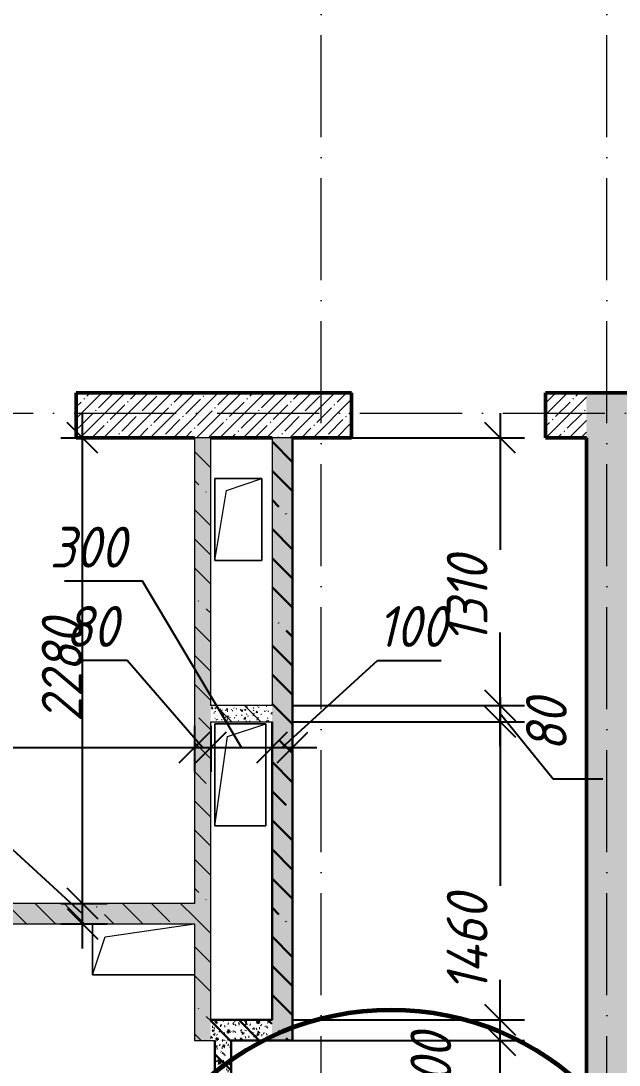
# Model space of a CAD drawing. Header units: millimetres. Extents: x -6064 to 178764, y -5836 to 29924.
# Drawn here: x 69090 to 72020, y 4609 to 9721 of the extents above; entities that cross this region are included whole.
import ezdxf

# ---------------------------------------------------------------- set-up
doc = ezdxf.new("R2010")
doc.units = ezdxf.units.MM
doc.linetypes.add('50_200_ШТРИХ_1Т_ш5_п1_п1_', pattern=[700, 500, -100, 0, -100])
for name, color, linetype, lineweight in [('0) ПГП', 1, 'Continuous', 30), ('A-FLOR', 7, 'Continuous', 9), ('A-GENM', 7, 'Continuous', 9), ('A-WALL-3', 7, 'Continuous', 50), ('A-WALL-PATT-1', 7, 'Continuous', 5), ('Оси-1', 7, '50_200_ШТРИХ_1Т_ш5_п1_п1_', 9)]:
    doc.layers.add(name, color=color, linetype=linetype, lineweight=lineweight)
doc.layers.add('A-ANNO-DIMS', color=7, linetype='Continuous')
for name, color, linetype, lineweight, true_color in [('A-WALL-5', 7, 'Continuous', 13, 0x0070df), ('A-WALL-FNSH-4', 7, 'Continuous', 13, 0x0070df), ('A-WALL-PATT-4', 7, 'Continuous', 5, 0x0070df)]:
    doc.layers.add(name, color=color, linetype=linetype, lineweight=lineweight, true_color=true_color)
doc.styles.add('ISOCPEUR_I_2', font='isocpeui.ttf', dxfattribs={"width": 0.9, "height": 200})
doc.dimstyles.new('ISO-2_0_0_9К_СРЕДНИЙ', dxfattribs={"dimscale": 304.8, "dimtxt": 199.196235, "dimasz": 0.492126, "dimexe": 0.393701, "dimexo": 0, "dimgap": 0, "dimtad": 1, "dimdec": 0, "dimzin": 0, "dimdsep": 46, "dimtxsty": 'ISOCPEUR_I_2', "dimblk1": 'OBLIQUE', "dimblk2": 'OBLIQUE', "dimsah": 1, "dimcen": 0.09, "dimdle": 0.393701, "dimazin": 0, "dimtfac": 1, "dimtdec": 4, "dimtix": 1, "dimtmove": 1, "dimatfit": 3, "dimfxl": 1, "dimtvp": 1, "dimtolj": 1, "dimtzin": 0, "dimarcsym": 2})
doc.dimstyles.new('ISO-2_0_0_9К_СРЕДНИЙ_1', dxfattribs={"dimscale": 304.8, "dimtxt": 199.196235, "dimasz": 0.492126, "dimexe": 0.393701, "dimexo": 0, "dimgap": 0, "dimtad": 1, "dimdec": 0, "dimzin": 0, "dimdsep": 46, "dimtxsty": 'ISOCPEUR_I_2', "dimblk1": 'OBLIQUE', "dimblk2": 'OBLIQUE', "dimsah": 1, "dimcen": 0.09, "dimdle": 0.393701, "dimazin": 0, "dimtfac": 1, "dimtdec": 4, "dimtix": 1, "dimtmove": 2, "dimatfit": 3, "dimfxl": 1, "dimtvp": 1, "dimtolj": 1, "dimtzin": 0, "dimarcsym": 2})
doc.dimstyles.new('ISO-2_0_0_9К_СРЕДНИЙ_2', dxfattribs={"dimscale": 304.8, "dimtxt": 199.196235, "dimasz": 0.492126, "dimexe": 0.393701, "dimexo": 0, "dimgap": 0, "dimtad": 1, "dimdec": 0, "dimzin": 0, "dimdsep": 46, "dimtxsty": 'ISOCPEUR_I_2', "dimblk1": 'OBLIQUE', "dimblk2": 'OBLIQUE', "dimsah": 1, "dimcen": 0.09, "dimdle": 0.393701, "dimazin": 0, "dimtfac": 1, "dimtdec": 4, "dimtix": 1, "dimtmove": 0, "dimatfit": 3, "dimfxl": 1, "dimtvp": 1, "dimtolj": 1, "dimtzin": 0, "dimarcsym": 2})
pattern_1 = [(50, (0, 0), (72.873764, -6.37607), [7.62, -83.82]), (355, (0, 0), (-14.09699, 76.422444), [6.096, -67.056]), (100.451, (6.07, -0.53), (58.776964, 70.04687), [6.476, -71.236]), (46.184, (0, 20.32), (108.43142, -16.81745), [11.43, -125.73]), (96.636, (9.04, 18.92), (94.961, 98.97089), [9.714, -106.854]), (351.184, (0, 20.32), (94.96227, 98.97018), [9.144, -100.584]), (21, (10.16, 15.24), (60.64565, -40.90654), [7.62, -83.82]), (326, (10.16, 15.24), (24.72083, 73.67493), [6.096, -67.056]), (71.451, (15.214, 11.83), (85.36689, 32.76874), [6.476, -71.236]), (37.5, (0, 0), (1.235525, 33.8224325), [3.353, -62.89, 3.353, -64.719, -67.31]), (37.5, (0, 0), (1.235525, 33.8224325), [-134.315, 3.353, -63.957]), (7.5, (0, 0), (26.728146, 40.07255), [3.353, -35.458, 3.353, -61.366, -25.654]), (7.5, (0, 0), (26.728146, 40.07255), [-103.53, 3.353, -22.301]), (327.5, (-22.657, 0), (54.236318, -2.292117), [3.353, -22.047, 3.353, -75.895, -105.156]), (327.5, (-22.657, 0), (54.236318, -2.292117), [-104.648, 3.353, -101.803]), (317.5, (-32.817, 0), (59.25158, 10.17014), [3.353, -29.667, 3.353, -49.276, -74.676]), (317.5, (-32.817, 0), (59.25158, 10.17014), [-85.649, 3.353, -71.323])]
pattern_2 = [(135, (0, 0), (-142.5612, -142.5612), []), (135, (142.56, 0), (-142.5612, -142.5612), [252.016, -50.403, 3.353, -47.05])]
pattern_3 = [(45, (0, 0), (-57.02463, 57.02463), []), (45, (57.025, 0), (-57.02463, 57.02463), [100.806, -20.161, 3.353, -16.808])]

# ---------------------------------------------------------------- blocks, each defined once
blk = doc.blocks.new('AR_Отверстие прямоугольное _в плите_ - AR_Отверстие прямоугольное _в плите_-V55-АР1_1_Кладочный план 2 этажа')
at = {"layer": 'A-GENM'}
for p, q in [((-250, 125), (-250, -125)), ((-187.5, 62.5), (250, 125)), ((-250, -125), (-187.5, 62.5)), ((-250, -125), (250, -125))]:
    blk.add_line(p, q, dxfattribs=at)
blk = doc.blocks.new('AR_Отверстие прямоугольное _в плите_ - AR_Отверстие прямоугольное _в плите_-24428856-АР1_1_Кладочный план 2 этажа')
at = {"layer": 'A-GENM'}
for p, q in [((125, 250), (-125, 250)), ((-125, 250), (-125, -250)), ((-62.5, 187.5), (125, 250)), ((125, -250), (125, 250)), ((-125, -250), (-62.5, 187.5)), ((-125, -250), (125, -250))]:
    blk.add_line(p, q, dxfattribs=at)
blk = doc.blocks.new('AR_Отверстие прямоугольное _в плите_ - AR_Отверстие прямоугольное _в плите_-24504815-АР1_1_Кладочный план 2 этажа')
at = {"layer": 'A-GENM'}
for p, q in [((115, 200), (-115, 200)), ((-115, 200), (-115, -200)), ((-57.5, 142.5), (115, 200)), ((115, -200), (115, 200)), ((-115, -200), (-57.5, 142.5)), ((-115, -200), (115, -200))]:
    blk.add_line(p, q, dxfattribs=at)
blk = doc.blocks.new('_Oblique')
at = {"color": 0, "linetype": 'ByBlock', "lineweight": -2}
blk.add_line((-0.5, -0.5), (0.5, 0.5), dxfattribs=at)
blk = doc.blocks.new('DIMBLOCK220-АР1_1_Кладочный план 2 этажа')
at = {"layer": 'A-ANNO-DIMS', "color": 0, "lineweight": -2, "transparency": 16777216}
for p, q in [((67560, 6269.9), (67560, 6043.9)), ((69940, 6269.9), (69940, 6043.9)), ((67440, 6163.9), (70060, 6163.9))]:
    blk.add_line(p, q, dxfattribs=at)
at = {"layer": 'Defpoints', "color": 0, "transparency": 16777216}
for p in [(67560, 6269.9), (69940, 6269.9), (69940, 6163.9)]:
    blk.add_point(p, dxfattribs=at)
at = {"layer": 'A-ANNO-DIMS', "color": 0, "lineweight": -2, "transparency": 16777216, "xscale": 150, "yscale": 150, "zscale": 150, "rotation": 180}
blk.add_blockref('_Oblique', (67560, 6163.9), dxfattribs=at)
at = {"layer": 'A-ANNO-DIMS', "color": 0, "lineweight": -2, "transparency": 16777216, "xscale": 150, "yscale": 150, "zscale": 150}
blk.add_blockref('_Oblique', (69940, 6163.9), dxfattribs=at)
at = {"layer": 'A-ANNO-DIMS', "color": 0, "transparency": 16777216, "insert": (68750, 6263.9), "char_height": 200, "width": 606.782, "attachment_point": 5, "style": 'ISOCPEUR_I_2'}
blk.add_mtext('\\A1;2380', dxfattribs=at)
blk = doc.blocks.new('DIMBLOCK221-АР1_1_Кладочный план 2 этажа')
at = {"layer": 'A-ANNO-DIMS', "color": 0, "lineweight": -2, "transparency": 16777216}
for p, q in [((69610.8, 6589.7), (69367, 6589.7)), ((69980, 6163.9), (69610.8, 6589.7)), ((69940, 6269.9), (69940, 6043.9)), ((70020, 6269.9), (70020, 6043.9)), ((69820, 6163.9), (70140, 6163.9))]:
    blk.add_line(p, q, dxfattribs=at)
at = {"layer": 'Defpoints', "color": 0, "transparency": 16777216}
for p in [(69940, 6269.9), (70020, 6269.9), (70020, 6163.9)]:
    blk.add_point(p, dxfattribs=at)
at = {"layer": 'A-ANNO-DIMS', "color": 0, "lineweight": -2, "transparency": 16777216, "xscale": 150, "yscale": 150, "zscale": 150, "rotation": 180}
blk.add_blockref('_Oblique', (69940, 6163.9), dxfattribs=at)
at = {"layer": 'A-ANNO-DIMS', "color": 0, "lineweight": -2, "transparency": 16777216, "xscale": 150, "yscale": 150, "zscale": 150}
blk.add_blockref('_Oblique', (70020, 6163.9), dxfattribs=at)
at = {"layer": 'A-ANNO-DIMS', "color": 0, "transparency": 16777216, "insert": (69307.4, 6856.3), "char_height": 200, "width": 303.391, "attachment_point": 1, "line_spacing_factor": 1.149209, "style": 'ISOCPEUR_I_2'}
blk.add_mtext('\\A1;80', dxfattribs=at)
blk = doc.blocks.new('DIMBLOCK222-АР1_1_Кладочный план 2 этажа')
at = {"layer": 'A-ANNO-DIMS', "color": 0, "lineweight": -2, "transparency": 16777216}
for p, q in [((69686.4, 6977.9), (69304, 6977.9)), ((70170, 6163.9), (69686.4, 6977.9)), ((70020, 6269.9), (70020, 6043.9)), ((70320, 6269.9), (70320, 6043.9)), ((69900, 6163.9), (70440, 6163.9))]:
    blk.add_line(p, q, dxfattribs=at)
at = {"layer": 'Defpoints', "color": 0, "transparency": 16777216}
for p in [(70020, 6269.9), (70320, 6269.9), (70320, 6163.9)]:
    blk.add_point(p, dxfattribs=at)
at = {"layer": 'A-ANNO-DIMS', "color": 0, "lineweight": -2, "transparency": 16777216, "xscale": 150, "yscale": 150, "zscale": 150, "rotation": 180}
blk.add_blockref('_Oblique', (70020, 6163.9), dxfattribs=at)
at = {"layer": 'A-ANNO-DIMS', "color": 0, "lineweight": -2, "transparency": 16777216, "xscale": 150, "yscale": 150, "zscale": 150}
blk.add_blockref('_Oblique', (70320, 6163.9), dxfattribs=at)
at = {"layer": 'A-ANNO-DIMS', "color": 0, "transparency": 16777216, "insert": (69231.3, 7244.6), "char_height": 200, "width": 455.087, "attachment_point": 1, "line_spacing_factor": 1.149209, "style": 'ISOCPEUR_I_2'}
blk.add_mtext('\\A1;300', dxfattribs=at)
blk = doc.blocks.new('DIMBLOCK223-АР1_1_Кладочный план 2 этажа')
at = {"layer": 'A-ANNO-DIMS', "color": 0, "lineweight": -2, "transparency": 16777216}
for p, q in [((70370, 6163.9), (70837, 6589.7)), ((70837, 6589.7), (71148.7, 6589.7)), ((70320, 6269.9), (70320, 6043.9)), ((70420, 6269.9), (70420, 6043.9)), ((70200, 6163.9), (70540, 6163.9))]:
    blk.add_line(p, q, dxfattribs=at)
at = {"layer": 'Defpoints', "color": 0, "transparency": 16777216}
for p in [(70320, 6269.9), (70420, 6269.9), (70420, 6163.9)]:
    blk.add_point(p, dxfattribs=at)
at = {"layer": 'A-ANNO-DIMS', "color": 0, "lineweight": -2, "transparency": 16777216, "xscale": 150, "yscale": 150, "zscale": 150, "rotation": 180}
blk.add_blockref('_Oblique', (70320, 6163.9), dxfattribs=at)
at = {"layer": 'A-ANNO-DIMS', "color": 0, "lineweight": -2, "transparency": 16777216, "xscale": 150, "yscale": 150, "zscale": 150}
blk.add_blockref('_Oblique', (70420, 6163.9), dxfattribs=at)
at = {"layer": 'A-ANNO-DIMS', "color": 0, "transparency": 16777216, "insert": (70837, 6856.3), "char_height": 200, "width": 409.118, "attachment_point": 1, "line_spacing_factor": 1.149209, "style": 'ISOCPEUR_I_2'}
blk.add_mtext('\\A1;100', dxfattribs=at)
blk = doc.blocks.new('DIMBLOCK224-АР1_1_Кладочный план 2 этажа')
at = {"layer": 'A-ANNO-DIMS', "color": 0, "lineweight": -2, "transparency": 16777216}
for p, q in [((71437, 4610), (71437, 4950)), ((70423, 4830), (71557, 4830)), ((70360.8, 4730), (71557, 4730)), ((71437, 4500.3), (71437, 4730)), ((71287, 4500.3), (71437, 4500.3))]:
    blk.add_line(p, q, dxfattribs=at)
at = {"layer": 'Defpoints', "color": 0, "transparency": 16777216}
for p in [(70423, 4830), (71437, 4830), (70360.8, 4730)]:
    blk.add_point(p, dxfattribs=at)
at = {"layer": 'A-ANNO-DIMS', "color": 0, "lineweight": -2, "transparency": 16777216, "xscale": 150, "yscale": 150, "zscale": 150}
for p, rotation in [((71437, 4830), 90), ((71437, 4730), 270)]:
    blk.add_blockref('_Oblique', p, dxfattribs=dict(at, rotation=rotation))
at = {"layer": 'A-ANNO-DIMS', "color": 0, "transparency": 16777216, "insert": (70997.8, 4429.1), "char_height": 200, "width": 409.118, "attachment_point": 1, "rotation": 90, "line_spacing_factor": 1.149209, "style": 'ISOCPEUR_I_2'}
blk.add_mtext('\\A1;100', dxfattribs=at)
blk = doc.blocks.new('DIMBLOCK225-АР1_1_Кладочный план 2 этажа')
at = {"layer": 'A-ANNO-DIMS', "color": 0, "lineweight": -2, "transparency": 16777216}
for p, q in [((71437, 6410), (71437, 5486.5)), ((70423, 6290), (71557, 6290)), ((71437, 4710), (71437, 5025.7)), ((70423, 4830), (71557, 4830))]:
    blk.add_line(p, q, dxfattribs=at)
at = {"layer": 'Defpoints', "color": 0, "transparency": 16777216}
for p in [(70423, 6290), (71437, 6290), (70423, 4830)]:
    blk.add_point(p, dxfattribs=at)
at = {"layer": 'A-ANNO-DIMS', "color": 0, "lineweight": -2, "transparency": 16777216, "xscale": 150, "yscale": 150, "zscale": 150}
for p, rotation in [((71437, 6290), 90), ((71437, 4830), 270)]:
    blk.add_blockref('_Oblique', p, dxfattribs=dict(at, rotation=rotation))
at = {"layer": 'A-ANNO-DIMS', "color": 0, "transparency": 16777216, "insert": (71175.7, 4966.5), "char_height": 200, "width": 579.201, "attachment_point": 1, "rotation": 90, "line_spacing_factor": 1.149209, "style": 'ISOCPEUR_I_2'}
blk.add_mtext('\\A1;1460', dxfattribs=at)
blk = doc.blocks.new('DIMBLOCK226-АР1_1_Кладочный план 2 этажа')
at = {"layer": 'A-ANNO-DIMS', "color": 0, "lineweight": -2, "transparency": 16777216}
for p, q in [((71437, 6170), (71437, 6490)), ((70423, 6370), (71557, 6370)), ((70423, 6290), (71557, 6290)), ((71437, 6330), (71697.2, 6010.2)), ((71697.2, 6010.2), (71941, 6010.2))]:
    blk.add_line(p, q, dxfattribs=at)
at = {"layer": 'Defpoints', "color": 0, "transparency": 16777216}
for p in [(70423, 6370), (71437, 6370), (70423, 6290)]:
    blk.add_point(p, dxfattribs=at)
at = {"layer": 'A-ANNO-DIMS', "color": 0, "lineweight": -2, "transparency": 16777216, "xscale": 150, "yscale": 150, "zscale": 150}
for p, rotation in [((71437, 6370), 90), ((71437, 6290), 270)]:
    blk.add_blockref('_Oblique', p, dxfattribs=dict(at, rotation=rotation))
at = {"layer": 'A-ANNO-DIMS', "color": 0, "transparency": 16777216, "insert": (71563.8, 6143.5), "char_height": 200, "width": 303.391, "attachment_point": 1, "rotation": 90, "line_spacing_factor": 1.149209, "style": 'ISOCPEUR_I_2'}
blk.add_mtext('\\A1;80', dxfattribs=at)
blk = doc.blocks.new('DIMBLOCK227-АР1_1_Кладочный план 2 этажа')
at = {"layer": 'A-ANNO-DIMS', "color": 0, "lineweight": -2, "transparency": 16777216}
for p, q in [((71437, 7800), (71437, 7131.2)), ((70705.7, 7680), (71557, 7680)), ((71437, 6250), (71437, 6726.3)), ((70423, 6370), (71557, 6370))]:
    blk.add_line(p, q, dxfattribs=at)
at = {"layer": 'Defpoints', "color": 0, "transparency": 16777216}
for p in [(70705.7, 7680), (71437, 7680), (70423, 6370)]:
    blk.add_point(p, dxfattribs=at)
at = {"layer": 'A-ANNO-DIMS', "color": 0, "lineweight": -2, "transparency": 16777216, "xscale": 150, "yscale": 150, "zscale": 150}
for p, rotation in [((71437, 7680), 90), ((71437, 6370), 270)]:
    blk.add_blockref('_Oblique', p, dxfattribs=dict(at, rotation=rotation))
at = {"layer": 'A-ANNO-DIMS', "color": 0, "transparency": 16777216, "insert": (71175.7, 6671.4), "char_height": 200, "width": 514.846, "attachment_point": 1, "rotation": 90, "line_spacing_factor": 1.149209, "style": 'ISOCPEUR_I_2'}
blk.add_mtext('\\A1;1310', dxfattribs=at)
blk = doc.blocks.new('DIMBLOCK546-АР1_1_Кладочный план 2 этажа')
at = {"layer": 'A-ANNO-DIMS', "color": 0, "lineweight": -2, "transparency": 16777216}
for p, q in [((68950, 5754.1), (68638.3, 5754.1)), ((69392.2, 5350), (68950, 5754.1)), ((69392.2, 5180), (69392.2, 5520)), ((69286.2, 5400), (69512.2, 5400)), ((69286.2, 5300), (69512.2, 5300))]:
    blk.add_line(p, q, dxfattribs=at)
at = {"layer": 'Defpoints', "color": 0, "transparency": 16777216}
for p in [(69286.2, 5400), (69392.2, 5400), (69286.2, 5300)]:
    blk.add_point(p, dxfattribs=at)
at = {"layer": 'A-ANNO-DIMS', "color": 0, "lineweight": -2, "transparency": 16777216, "xscale": 150, "yscale": 150, "zscale": 150}
for p, rotation in [((69392.2, 5400), 90), ((69392.2, 5300), 270)]:
    blk.add_blockref('_Oblique', p, dxfattribs=dict(at, rotation=rotation))
at = {"layer": 'A-ANNO-DIMS', "color": 0, "transparency": 16777216, "insert": (68816.7, 5478.3), "char_height": 200, "width": 409.118, "attachment_point": 1, "rotation": 90, "line_spacing_factor": 1.149209, "style": 'ISOCPEUR_I_2'}
blk.add_mtext('\\A1;100', dxfattribs=at)
blk = doc.blocks.new('DIMBLOCK547-АР1_1_Кладочный план 2 этажа')
at = {"layer": 'A-ANNO-DIMS', "color": 0, "lineweight": -2, "transparency": 16777216}
for p, q in [((69392.2, 5280), (69392.2, 7800)), ((69286.2, 7680), (69512.2, 7680)), ((69286.2, 5400), (69512.2, 5400))]:
    blk.add_line(p, q, dxfattribs=at)
at = {"layer": 'Defpoints', "color": 0, "transparency": 16777216}
for p in [(69286.2, 7680), (69392.2, 7680), (69286.2, 5400)]:
    blk.add_point(p, dxfattribs=at)
at = {"layer": 'A-ANNO-DIMS', "color": 0, "lineweight": -2, "transparency": 16777216, "xscale": 150, "yscale": 150, "zscale": 150}
for p, rotation in [((69392.2, 7680), 90), ((69392.2, 5400), 270)]:
    blk.add_blockref('_Oblique', p, dxfattribs=dict(at, rotation=rotation))
at = {"layer": 'A-ANNO-DIMS', "color": 0, "transparency": 16777216, "insert": (69292.2, 6540), "char_height": 200, "width": 606.782, "attachment_point": 5, "rotation": 90, "style": 'ISOCPEUR_I_2'}
blk.add_mtext('\\A1;2280', dxfattribs=at)

msp = doc.modelspace()

# ---------------------------------------------------------------- hatches: boundary and pattern name
at = {"layer": '0) ПГП'}
h = msp.add_hatch(dxfattribs=at)
h.set_pattern_fill('FP_25', color=256, style=0, pattern_type=2)
h.set_pattern_definition(pattern_1)
h.paths.add_polyline_path([(70320, 4730), (70420, 4730), (70420, 7680), (70320, 7680), (70320, 4830)], flags=0)
h = msp.add_hatch(dxfattribs=at)
h.set_pattern_fill('FP_26', color=256, style=0, pattern_type=2)
h.set_pattern_definition(pattern_2)
h.paths.add_polyline_path([(70320, 4730), (70420, 4730), (70420, 7680), (70320, 7680), (70320, 4830)], flags=0)
h = msp.add_hatch(dxfattribs=at)
h.set_pattern_fill('FP_25', color=256, style=0, pattern_type=2)
h.set_pattern_definition(pattern_1)
h.paths.add_polyline_path([(70040, 4730), (70320, 4730), (70320, 4830), (70020, 4830), (70020, 4730)], flags=0)
h = msp.add_hatch(dxfattribs=at)
h.set_pattern_fill('FP_26', color=256, style=0, pattern_type=2)
h.set_pattern_definition(pattern_2)
h.paths.add_polyline_path([(70040, 4730), (70320, 4730), (70320, 4830), (70020, 4830), (70020, 4730)], flags=0)
h = msp.add_hatch(dxfattribs=at)
h.set_pattern_fill('FP_25', color=256, style=0, pattern_type=2)
h.set_pattern_definition(pattern_1)
h.paths.add_polyline_path([(70040, 3980), (70120, 3980), (70120, 4730), (70040, 4730), (70040, 4392.9)], flags=0)
h = msp.add_hatch(dxfattribs=at)
h.set_pattern_fill('FP_26', color=256, style=0, pattern_type=2)
h.set_pattern_definition(pattern_2)
h.paths.add_polyline_path([(70040, 3980), (70120, 3980), (70120, 4730), (70040, 4730), (70040, 4392.9)], flags=0)
at = {"layer": 'A-WALL-PATT-1'}
h = msp.add_hatch(dxfattribs=at)
h.set_pattern_fill('FP_7', color=256, style=0, pattern_type=2)
h.set_pattern_definition(pattern_3)
h.paths.add_polyline_path([(69940, 7680), (70710, 7680), (70710, 7900), (69360.5, 7900), (69360.5, 7680)], flags=0)
h.paths.add_polyline_path([(71860, 7680), (71860, 7900), (71660, 7900), (71660, 7680)], flags=0)
h.paths.add_polyline_path([(67560, 7680), (68260.5, 7680), (68260.5, 7900), (66860, 7900), (66860, 7680), (67480, 7680)], flags=0)
h = msp.add_hatch(dxfattribs=at)
h.set_pattern_fill('FP_7', color=256, style=0, pattern_type=2)
h.set_pattern_definition(pattern_3)
h.paths.add_polyline_path([(71916.9, 120), (72080, 120), (72080, 7900), (71860, 7900), (71860, 120)], flags=0)
at = {"layer": 'A-WALL-PATT-4'}
h = msp.add_hatch(dxfattribs=at)
h.set_pattern_fill('FP_25', color=256, style=0, pattern_type=2)
h.set_pattern_definition(pattern_1)
h.paths.add_polyline_path([(70020, 4730), (70020, 7680), (69940, 7680), (69940, 4730)], flags=0)
h = msp.add_hatch(dxfattribs=at)
h.set_pattern_fill('FP_26', color=256, style=0, pattern_type=2)
h.set_pattern_definition(pattern_2)
h.paths.add_polyline_path([(70020, 4730), (70020, 7680), (69940, 7680), (69940, 4730)], flags=0)
h = msp.add_hatch(dxfattribs=at)
h.set_pattern_fill('FP_25', color=256, style=0, pattern_type=2)
h.set_pattern_definition(pattern_1)
h.paths.add_polyline_path([(70020, 6290), (70320, 6290), (70320, 6370), (70020, 6370)], flags=0)
h = msp.add_hatch(dxfattribs=at)
h.set_pattern_fill('FP_26', color=256, style=0, pattern_type=2)
h.set_pattern_definition(pattern_2)
h.paths.add_polyline_path([(70020, 6290), (70320, 6290), (70320, 6370), (70020, 6370)], flags=0)
h = msp.add_hatch(dxfattribs=at)
h.set_pattern_fill('FP_25', color=256, style=0, pattern_type=2)
h.set_pattern_definition(pattern_1)
h.paths.add_polyline_path([(68852.3, 5300), (69940, 5300), (69940, 5400), (67560, 5400), (67560, 5300), (68140, 5300)], flags=0)
h = msp.add_hatch(dxfattribs=at)
h.set_pattern_fill('FP_26', color=256, style=0, pattern_type=2)
h.set_pattern_definition(pattern_2)
h.paths.add_polyline_path([(68852.3, 5300), (69940, 5300), (69940, 5400), (67560, 5400), (67560, 5300), (68140, 5300)], flags=0)

# ---------------------------------------------------------------- linework, layer by layer
at = {"color": 6, "lineweight": 60}
msp.add_circle((70903.1, 3510.7), 1369.4, dxfattribs=at)
at = {"layer": '0) ПГП'}
for p, q in [((70420, 4730), (70420, 7680)), ((70320, 6290), (70320, 4830)), ((70320, 4830), (70020, 4830)), ((70040, 4730), (70040, 3980)), ((70120, 3980), (70120, 4730)), ((70120, 4730), (70420, 4730))]:
    msp.add_line(p, q, dxfattribs=at)
at = {"layer": 'A-FLOR'}
for p, q in [((70040, 7480), (70270, 7480)), ((70040, 7080), (70040, 7480)), ((70270, 7480), (70270, 7080)), ((70270, 7080), (70040, 7080)), ((70040, 6280), (70290, 6280)), ((70040, 5780), (70040, 6280)), ((70290, 6280), (70290, 5780)), ((70290, 5780), (70040, 5780)), ((69440, 5050), (69440, 5300)), ((69940, 5050), (69440, 5050))]:
    msp.add_line(p, q, dxfattribs=at)
at = {"layer": 'A-WALL-3'}
for p, q in [((70710, 7900), (69360.5, 7900)), ((69360.5, 7900), (69360.5, 7680)), ((70710, 7680), (70710, 7900)), ((71860, 7900), (71660, 7900)), ((71660, 7900), (71660, 7680)), ((72280, 7900), (71860, 7900)), ((69360.5, 7680), (69940, 7680)), ((70020, 7680), (70320, 7680)), ((70420, 7680), (70710, 7680)), ((71660, 7680), (71860, 7680)), ((71860, 7680), (71860, 120))]:
    msp.add_line(p, q, dxfattribs=at)
at = {"layer": 'A-WALL-5'}
for p, q in [((70020, 7680), (69940, 7680)), ((70420, 7680), (70320, 7680))]:
    msp.add_line(p, q, dxfattribs=at)
at = {"layer": 'A-WALL-FNSH-4'}
for p, q in [((69940, 7680), (69940, 5400)), ((70020, 6370), (70020, 7680)), ((70320, 7680), (70320, 6370)), ((70320, 6370), (70020, 6370)), ((70020, 4830), (70020, 6290)), ((70020, 6290), (70320, 6290)), ((69940, 5400), (67560, 5400)), ((68140, 5300), (69940, 5300)), ((69940, 5300), (69940, 4730)), ((69940, 4730), (70040, 4730))]:
    msp.add_line(p, q, dxfattribs=at)
at = {"layer": 'Оси-1'}
for p, q in [((70560, -4150), (70560, 28636.9)), ((71960, -4150), (71960, 28636.9)), ((-4160, 7800), (125951.6, 7800))]:
    msp.add_line(p, q, dxfattribs=at)

# ---------------------------------------------------------------- block references
at = {"layer": 'A-GENM'}
for name, p in [('AR_Отверстие прямоугольное _в плите_ - AR_Отверстие прямоугольное _в плите_-24504815-АР1_1_Кладочный план 2 этажа', (70155, 7280)), ('AR_Отверстие прямоугольное _в плите_ - AR_Отверстие прямоугольное _в плите_-24428856-АР1_1_Кладочный план 2 этажа', (70165, 6030)), ('AR_Отверстие прямоугольное _в плите_ - AR_Отверстие прямоугольное _в плите_-V55-АР1_1_Кладочный план 2 этажа', (69690, 5175))]:
    msp.add_blockref(name, p, dxfattribs=at)

# ---------------------------------------------------------------- dimensions: what is measured, and where the dimension line sits
at = {"layer": 'A-ANNO-DIMS'}
dim = msp.add_linear_dim(base=(69392.2, 7680), p1=(69286.2, 5400), p2=(69286.2, 7680), angle=90, dimstyle='ISO-2_0_0_9К_СРЕДНИЙ_2', override={"dimpost": '<>', "dimfxl": 2280.000005}, dxfattribs=at)
dim.commit()
dim.dimension.update_dxf_attribs({"geometry": 'DIMBLOCK547-АР1_1_Кладочный план 2 этажа', "text_midpoint": (69292.2, 6540)})
for base, p1, p2, dimstyle, override, picture, middle in [((71437, 7680), (70423, 6370), (70705.7, 7680), 'ISO-2_0_0_9К_СРЕДНИЙ_1', {"dimpost": '<>', "dimfxl": 1340.141464}, 'DIMBLOCK227-АР1_1_Кладочный план 2 этажа', (71309.1, 6928.8)), ((71437, 6370), (70423, 6290), (70423, 6370), 'ISO-2_0_0_9К_СРЕДНИЙ', {"dimpost": '<>', "dimfxl": 80}, 'DIMBLOCK226-АР1_1_Кладочный план 2 этажа', (71697.2, 6010.2)), ((71437, 6290), (70423, 4830), (70423, 6290), 'ISO-2_0_0_9К_СРЕДНИЙ_1', {"dimpost": '<>', "dimfxl": 1460.000003}, 'DIMBLOCK225-АР1_1_Кладочный план 2 этажа', (71309.1, 5256.1)), ((69392.2, 5400), (69286.2, 5300), (69286.2, 5400), 'ISO-2_0_0_9К_СРЕДНИЙ', {"dimpost": '<>', "dimfxl": 100}, 'DIMBLOCK546-АР1_1_Кладочный план 2 этажа', (68950, 5754.1)), ((71437, 4830), (70360.8, 4730), (70423, 4830), 'ISO-2_0_0_9К_СРЕДНИЙ', {"dimpost": '<>', "dimfxl": 117.799089}, 'DIMBLOCK224-АР1_1_Кладочный план 2 этажа', (71309.1, 4500.3))]:
    dim = msp.add_linear_dim(base=base, p1=p1, p2=p2, angle=90, dimstyle=dimstyle, override=override, dxfattribs=at)
    dim.commit()
    dim.dimension.update_dxf_attribs({"geometry": picture, "text_midpoint": middle, "dimtype": 160, "text_rotation": 90})
for base, p1, p2, override, picture, middle in [((70320, 6163.9), (70020, 6269.9), (70320, 6269.9), {"dimpost": '<>', "dimfxl": 300}, 'DIMBLOCK222-АР1_1_Кладочный план 2 этажа', (69686.4, 6977.9)), ((70020, 6163.9), (69940, 6269.9), (70020, 6269.9), {"dimpost": '<>', "dimfxl": 80}, 'DIMBLOCK221-АР1_1_Кладочный план 2 этажа', (69610.8, 6589.7)), ((70420, 6163.9), (70320, 6269.9), (70420, 6269.9), {"dimpost": '<>', "dimfxl": 100}, 'DIMBLOCK223-АР1_1_Кладочный план 2 этажа', (70837, 6589.7))]:
    dim = msp.add_linear_dim(base=base, p1=p1, p2=p2, dimstyle='ISO-2_0_0_9К_СРЕДНИЙ', override=override, dxfattribs=at)
    dim.commit()
    dim.dimension.update_dxf_attribs({"geometry": picture, "text_midpoint": middle, "dimtype": 160})
dim = msp.add_linear_dim(base=(69940, 6163.9), p1=(67560, 6269.9), p2=(69940, 6269.9), dimstyle='ISO-2_0_0_9К_СРЕДНИЙ_2', override={"dimpost": '<>', "dimfxl": 2380.000021}, dxfattribs=at)
dim.commit()
dim.dimension.update_dxf_attribs({"geometry": 'DIMBLOCK220-АР1_1_Кладочный план 2 этажа', "text_midpoint": (68750, 6263.9)})

doc.saveas('drawing.dxf')
